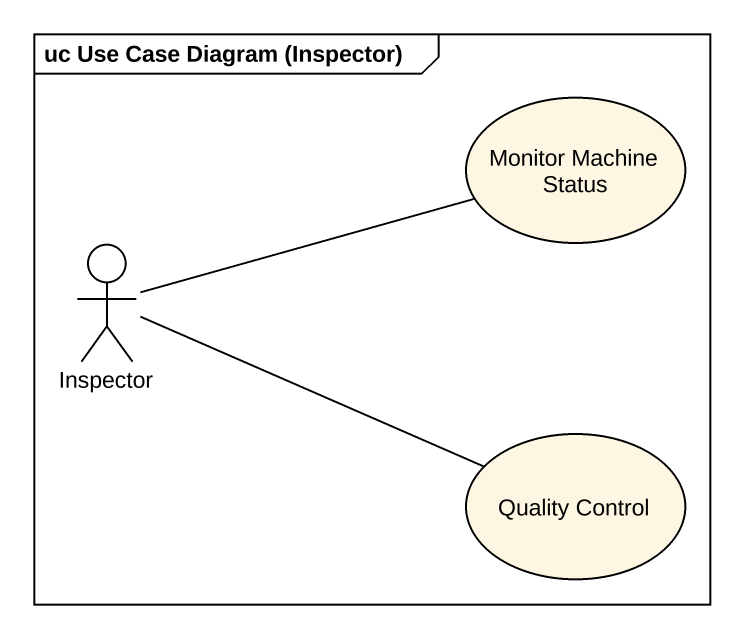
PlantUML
@startuml
mainframe uc Use Case Diagram (Inspector)
usecase "Monitor Machine Status" as Monitor_Machine_Status
actor Inspector
usecase "Quality Control" as Quality_Control
Inspector -right- Monitor_Machine_Status
Inspector -right- Quality_Control
@enduml
